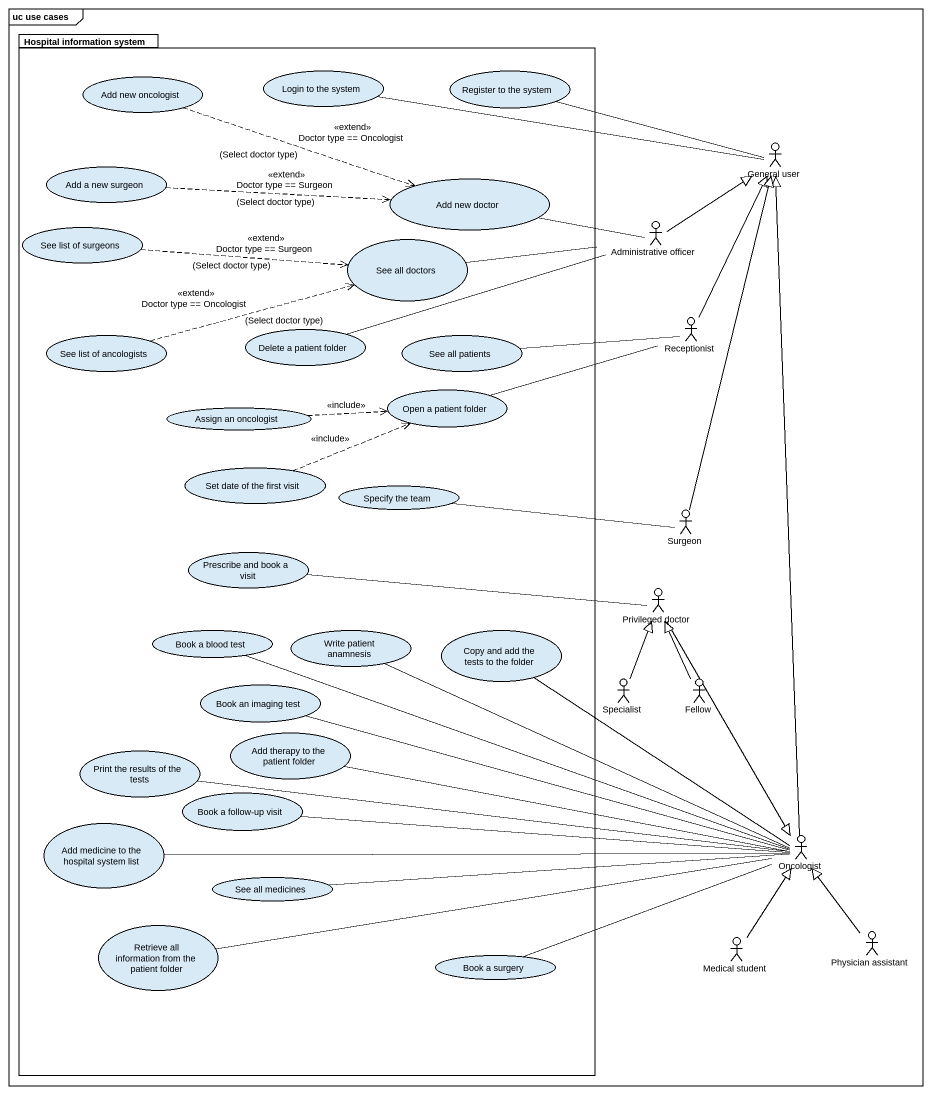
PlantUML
@startuml
mainframe uc use cases
package "Hospital information system" as Hospital_information_system {
  usecase "Add new oncologist" as Add_new_oncologist
  usecase "Login to the system" as Login_to_the_system
  usecase "Register to the system" as Register_to_the_system
  usecase "Add a new surgeon" as Add_a_new_surgeon
  usecase "Add new doctor" as Add_new_doctor
  usecase "See list of surgeons" as See_list_of_surgeons
  usecase "See all doctors" as See_all_doctors
  usecase "See list of ancologists" as See_list_of_ancologists
  usecase "Delete a patient folder" as Delete_a_patient_folder
  usecase "See all patients" as See_all_patients
  usecase "Open a patient folder" as Open_a_patient_folder
  usecase "Assign an oncologist" as Assign_an_oncologist
  usecase "Set date of the first visit" as Set_date_of_the_first_visit
  usecase "Specify the team" as Specify_the_team
  usecase "Prescribe and book a visit" as Prescribe_and_book_a_visit
  usecase "Book a blood test" as Book_a_blood_test
  usecase "Write patient anamnesis" as Write_patient_anamnesis
  usecase "Copy and add the tests to the folder" as Copy_and_add_the_tests_to
  usecase "Book an imaging test" as Book_an_imaging_test
  usecase "Add therapy to the patient folder" as Add_therapy_to_the_patient
  usecase "Print the results of the tests" as Print_the_results_of_the
  usecase "Book a follow-up visit" as Book_a_follow_up_visit
  usecase "Add medicine to the hospital system list" as Add_medicine_to_the
  usecase "See all medicines" as See_all_medicines
  usecase "Retrieve all information from the patient folder" as Retrieve_all_information
  usecase "Book a surgery" as Book_a_surgery
}
actor "General user" as General_user
actor "Administrative officer" as Administrative_officer
actor Receptionist
actor Surgeon
actor "Privileged doctor" as Privileged_doctor
actor Specialist
actor Fellow
actor Oncologist
actor "Physician assistant" as Physician_assistant
actor "Medical student" as Medical_student
Add_new_oncologist .right.> Add_new_doctor : <<extend>> Doctor type == Oncologist\n(Select doctor type)
Login_to_the_system -right- General_user
Register_to_the_system -right- General_user
Add_a_new_surgeon .right.> Add_new_doctor : <<extend>> Doctor type == Surgeon\n(Select doctor type)
Add_new_doctor -right- Administrative_officer
See_list_of_surgeons .right.> See_all_doctors : <<extend>> Doctor type == Surgeon\n(Select doctor type)
Administrative_officer -up-|> General_user
See_all_doctors -right- Administrative_officer
See_list_of_ancologists .right.> See_all_doctors : <<extend>> Doctor type == Oncologist\n(Select doctor type)
Delete_a_patient_folder -right- Administrative_officer
See_all_patients -right- Receptionist
Receptionist -up-|> General_user
Open_a_patient_folder -right- Receptionist
Assign_an_oncologist .right.> Open_a_patient_folder : <<include>>
Set_date_of_the_first_visit .right.> Open_a_patient_folder : <<include>>
Specify_the_team -right- Surgeon
Surgeon -up-|> General_user
Prescribe_and_book_a_visit -right- Privileged_doctor
Privileged_doctor --|> Oncologist
Book_a_blood_test -right- Oncologist
Write_patient_anamnesis -right- Oncologist
Copy_and_add_the_tests_to -- Oncologist
Book_an_imaging_test -right- Oncologist
Specialist -up-|> Privileged_doctor
Fellow -up-|> Privileged_doctor
Add_therapy_to_the_patient -right- Oncologist
Print_the_results_of_the -right- Oncologist
Book_a_follow_up_visit -right- Oncologist
Add_medicine_to_the -right- Oncologist
Oncologist -up-|> General_user
See_all_medicines -right- Oncologist
Retrieve_all_information -right- Oncologist
Physician_assistant -up-|> Oncologist
Book_a_surgery -right- Oncologist
Medical_student -up-|> Oncologist
@enduml
